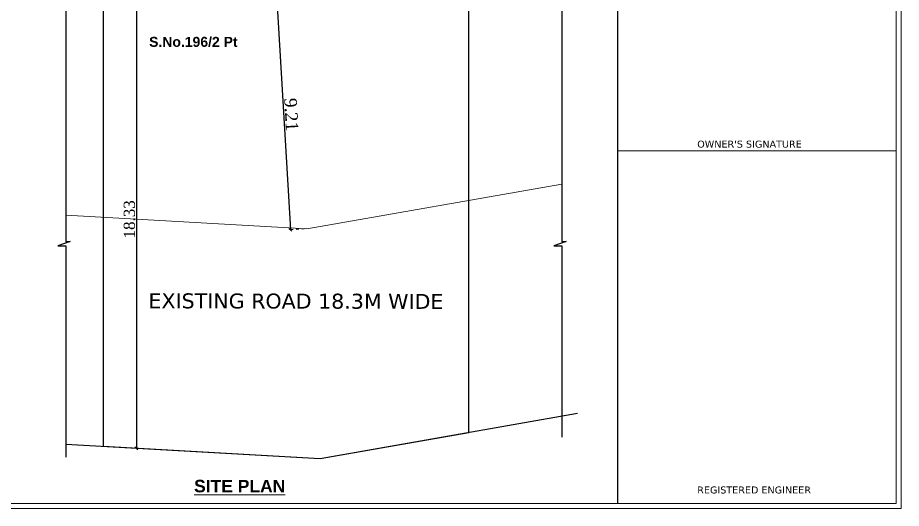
# Model space of a CAD drawing. Header units: metres. Extents: x 6014 to 6142, y -370 to -316.
# Drawn here: x 6060.55 to 6095.9, y -366.8 to -347.16 of the extents above; entities that cross this region are included whole.
import ezdxf

# ---------------------------------------------------------------- set-up
doc = ezdxf.new("R2010")
doc.units = ezdxf.units.M
doc.header["$MEASUREMENT"] = 0
doc.header["$PDMODE"] = 34
doc.linetypes.add('DOT2', pattern=[0.125, 0, -0.125])
doc.layers.get('0').update_dxf_attribs({"lineweight": 18})
doc.layers.get('Defpoints').update_dxf_attribs({"lineweight": 18})
doc.layers.add('NOTIFIED_ROAD', color=183, linetype='Continuous', lineweight=13)
doc.layers.add('SURRENDER_ROAD_WIDTH', color=2, linetype='Continuous')
doc.styles.add('ROMANS', font='verdana.ttf', dxfattribs={"width": 0.8})
doc.styles.add('ROMANTIC', font='arialbd.ttf')
doc.styles.add('style1', font='times.ttf')
doc.dimstyles.new('main dim', dxfattribs={"dimtxt": 0.15, "dimasz": 0.12, "dimexe": 0.1, "dimexo": 0.1, "dimgap": 0.05, "dimtad": 1, "dimzin": 3, "dimdsep": 46, "dimtxsty": 'style1', "dimblk": 'OBLIQUE', "dimcen": 0.125, "dimclrd": 8, "dimclre": 8, "dimclrt": 7, "dimadec": 0, "dimazin": 0, "dimtfac": 0.8, "dimtix": 1, "dimtofl": 0, "dimtmove": 2, "dimatfit": 0, "dimfxl": 0, "dimtolj": 1, "dimtzin": 0, "dimarcsym": 0})

# ---------------------------------------------------------------- blocks, each defined once
blk = doc.blocks.new('_Oblique')
at = {"color": 0, "linetype": 'ByBlock', "lineweight": -2}
blk.add_line((-0.5, -0.5), (0.5, 0.5), dxfattribs=at)
blk = doc.blocks.new('*D480')
at = {"layer": 'Defpoints', "color": 0, "lineweight": -2}
for p in [(6065.471, -346.069), (6065.302, -364.397), (6065.445, -364.397)]:
    blk.add_point(p, dxfattribs=at)
at = {"layer": 'SURRENDER_ROAD_WIDTH', "color": 8, "linetype": 'DOT2', "lineweight": -2}
for p, q in [((6065.371, -346.069), (6065.202, -346.069)), ((6065.345, -364.397), (6065.202, -364.397))]:
    blk.add_line(p, q, dxfattribs=at)
at = {"layer": 'SURRENDER_ROAD_WIDTH', "color": 8, "lineweight": -2}
blk.add_line((6065.302, -346.069), (6065.302, -364.397), dxfattribs=at)
at = {"layer": 'SURRENDER_ROAD_WIDTH', "color": 8, "lineweight": -2, "xscale": 0.12, "yscale": 0.12, "zscale": 0.12}
for p, rotation in [((6065.302, -346.069), 90), ((6065.302, -364.397), 270)]:
    blk.add_blockref('_Oblique', p, dxfattribs=dict(at, rotation=rotation))
at = {"layer": 'SURRENDER_ROAD_WIDTH', "color": 7, "lineweight": -2, "insert": (6065.022, -355.233), "char_height": 0.45, "attachment_point": 5, "rotation": 90, "style": 'style1'}
blk.add_mtext('\\A1;18.33', dxfattribs=at)
blk = doc.blocks.new('*D481')
at = {"layer": 'Defpoints', "color": 0, "lineweight": -2}
for p in [(6071.579, -346.418), (6071.46, -355.652), (6072.117, -355.613)]:
    blk.add_point(p, dxfattribs=at)
at = {"layer": 'NOTIFIED_ROAD', "color": 8, "linetype": 'DOT2', "lineweight": -2}
for p, q in [((6071.479, -346.423), (6070.821, -346.462)), ((6072.018, -355.619), (6071.36, -355.657))]:
    blk.add_line(p, q, dxfattribs=at)
at = {"layer": 'NOTIFIED_ROAD', "lineweight": -2}
blk.add_line((6070.921, -346.456), (6071.46, -355.652), dxfattribs=at)
at = {"layer": 'NOTIFIED_ROAD', "lineweight": -2, "xscale": 0.12, "yscale": 0.12, "zscale": 0.12}
for p, rotation in [((6070.921, -346.456), 93.35073669967156), ((6071.46, -355.652), 273.3507366996716)]:
    blk.add_blockref('_Oblique', p, dxfattribs=dict(at, rotation=rotation))
at = {"layer": 'NOTIFIED_ROAD', "insert": (6071.495, -351.036), "char_height": 0.5, "attachment_point": 5, "rotation": 273.3507, "style": 'style1'}
blk.add_mtext('\\A1;9.21', dxfattribs=at)

msp = doc.modelspace()

# ---------------------------------------------------------------- linework, layer by layer
for p, q in [((6095.903, -315.561), (6095.903, -366.804)), ((6095.703, -315.761), (6095.703, -366.604)), ((6084.55, -352.493), (6095.703, -352.493)), ((6014.673, -366.604), (6095.703, -366.604)), ((6014.473, -366.804), (6095.903, -366.804))]:
    msp.add_line(p, q)
at = {"lineweight": -2}
for p, q in [((6084.55, -315.761), (6084.55, -366.604)), ((6082.319, -344.188), (6082.319, -356.117)), ((6062.478, -345.445), (6062.478, -356.117)), ((6062.65, -356.117), (6062.16, -356.292)), ((6062.16, -356.292), (6062.478, -356.292)), ((6062.478, -356.117), (6062.65, -356.117)), ((6062.478, -356.292), (6062.478, -364.75)), ((6082.492, -356.117), (6082.002, -356.292)), ((6082.002, -356.292), (6082.319, -356.292)), ((6082.319, -356.117), (6082.492, -356.117)), ((6082.319, -356.292), (6082.319, -363.953)), ((6072.656, -364.809), (6082.949, -363)), ((6062.478, -364.228), (6072.656, -364.809))]:
    msp.add_line(p, q, dxfattribs=at)
at = {"layer": 'NOTIFIED_ROAD', "color": 1}
for p, q in [((6072.117, -355.613), (6082.319, -353.82)), ((6062.478, -355.063), (6072.117, -355.613))]:
    msp.add_line(p, q, dxfattribs=at)
at = {"layer": 'SURRENDER_ROAD_WIDTH'}
msp.add_lwpolyline([(6063.971, -345.983), (6063.971, -364.313), (6072.656, -364.809), (6078.601, -363.764), (6078.601, -345.183), (6071.579, -346.418)], close=True, dxfattribs=at)

# ---------------------------------------------------------------- texts
at = {"color": 7}
for s, height, style, p in [('S.No.196/2 Pt', 0.4, 'ROMANTIC', (6065.808, -348.326)), ("OWNER'S SIGNATURE", 0.28, 'ROMANS', (6087.737, -352.361)), ('%%USITE PLAN', 0.5, 'ROMANTIC', (6067.608, -366.163)), ('REGISTERED ENGINEER', 0.28, 'ROMANS', (6087.738, -366.209))]:
    msp.add_text(s, height=height, dxfattribs=dict(at, style=style)).set_placement(p)
at = {"color": 0, "linetype": 'Continuous', "style": 'ROMANS'}
msp.add_text('EXISTING ROAD 18.3M WIDE', height=0.6, rotation=359.8687, dxfattribs=at).set_placement((6065.781, -358.793))

# ---------------------------------------------------------------- dimensions: what is measured, and where the dimension line sits
at = {"layer": 'NOTIFIED_ROAD'}
dim = msp.add_aligned_dim(p1=(6071.579, -346.418), p2=(6072.117, -355.613), distance=-0.659, dimstyle='main dim', override={"dimtxt": 0.5, "dimpost": '\\X', "dimclrd": 256, "dimclrt": 256}, dxfattribs=at)
dim.commit()
dim.dimension.update_dxf_attribs({"geometry": '*D481', "text_midpoint": (6071.495, -351.036)})
at = {"layer": 'SURRENDER_ROAD_WIDTH', "lineweight": -2}
dim = msp.add_linear_dim(base=(6065.302, -364.397), p1=(6065.471, -346.069), p2=(6065.445, -364.397), angle=90, dimstyle='main dim', override={"dimtxt": 0.45, "dimpost": '\\X'}, dxfattribs=at)
dim.commit()
dim.dimension.update_dxf_attribs({"geometry": '*D480', "text_midpoint": (6065.022, -355.233)})

doc.saveas('drawing.dxf')
